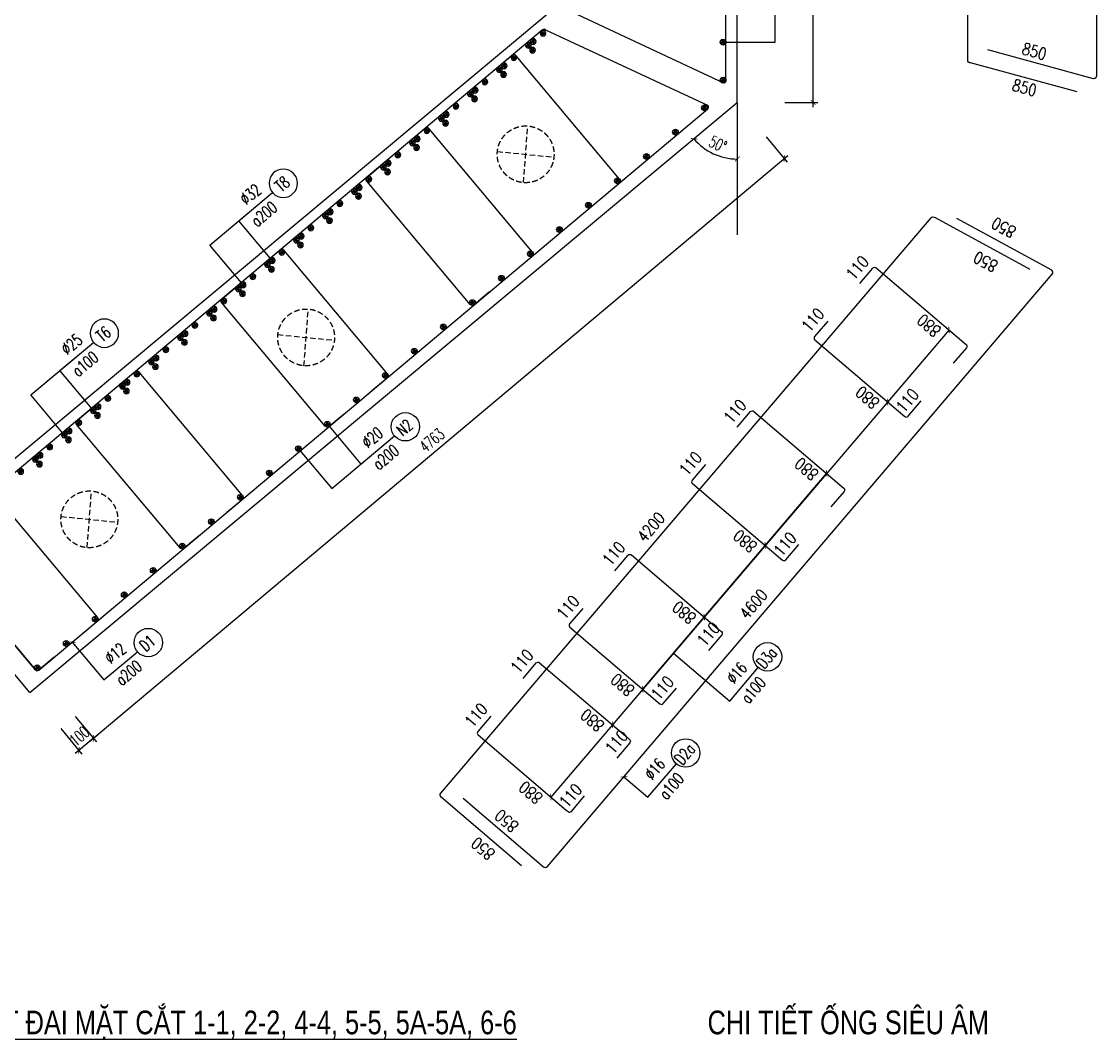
# Model space of a CAD drawing. Header units: millimetres. Extents: x -143483 to 1166745, y -1448440 to -1202244.
# Drawn here: x 879712 to 902421, y -1249459 to -1227956 of the extents above; entities that cross this region are included whole.
import ezdxf
from ezdxf.enums import TextEntityAlignment as Align

# ---------------------------------------------------------------- set-up
doc = ezdxf.new("R2010")
doc.units = ezdxf.units.MM
doc.header["$LTSCALE"] = 30
doc.header["$PDMODE"] = 3
doc.linetypes.add('DASHED', pattern=[19.05, 12.7, -6.35])
doc.layers.get('0').update_dxf_attribs({"lineweight": 9})
doc.layers.get('Defpoints').update_dxf_attribs({"lineweight": 9})
for name, color, linetype in [('ccu11-Cotthep', 9, 'Continuous'), ('ccu11-Dim', 8, 'Continuous'), ('ccu11-Text', 31, 'Continuous'), ('ccu11-Thay', 7, 'Continuous'), ('ccu11-Thep', 4, 'Continuous'), ('ccu11-Thep doc', 4, 'Continuous'), ('ccu11-Thepdai', 6, 'Continuous'), ('Xref_ST_MBDV Cot vach 30.7.2022$0$Xref_ST_MBDV Cot vach 30.7.2022|Xref_ST_MBDV Cot vach 30.7.2022|Xref_ST_MBDV Cot vach 30.7.2022|Xref_ST_MBDV Cot vach 30.7.2022|ccu12-Thay', 7, 'Continuous')]:
    doc.layers.add(name, color=color, linetype=linetype)
doc.layers.add('ccu11-Khuat', color=9, linetype='DASHED', lineweight=30)
doc.layers.add('Vicom_thep doc', color=1, linetype='Continuous', lineweight=35)
doc.styles.add('ccu11-dim', font='vnsimli.shx', dxfattribs={"width": 0.65, "bigfont": 'bigfont.shx'})
doc.styles.add('ccu11-VnAvH-B', font='VHAVANB.TTF')
doc.styles.add('ccu11-vnsimli', font='vnsimli.shx', dxfattribs={"width": 0.8, "bigfont": 'vns.shx'})
doc.styles.add('ccu11-vnsimple', font='vnsimple.shx', dxfattribs={"bigfont": 'bigfont.shx'})
doc.styles.add('ccu11_simli', font='vnsimli.shx', dxfattribs={"width": 0.8})
doc.dimstyles.new('ccu11-100', dxfattribs={"dimscale": 100, "dimtxt": 2.5, "dimasz": 1, "dimexe": 1, "dimexo": 2, "dimgap": 1, "dimtad": 1, "dimdec": 0, "dimdsep": 46, "dimtxsty": 'ccu11-dim', "dimblk": 'ARCHTICK', "dimcen": -1, "dimdle": 1, "dimclrd": 256, "dimclre": 256, "dimclrt": 3, "dimadec": 0, "dimazin": 2, "dimtfac": 0.1, "dimtdec": 0, "dimtmove": 0, "dimatfit": 1, "dimldrblk": 'ARCHTICK', "dimfxl": 0, "dimtvp": 0.833333, "dimtolj": 1, "dimtzin": 12, "dimarcsym": 0})
doc.dimstyles.new('ccu11-100x4', dxfattribs={"dimscale": 100, "dimtxt": 2.5, "dimasz": 1, "dimexe": 1, "dimexo": 2, "dimgap": 1, "dimtad": 1, "dimdec": 0, "dimlfac": 0.25, "dimdsep": 46, "dimtxsty": 'ccu11-dim', "dimblk": 'ARCHTICK', "dimcen": -1, "dimdle": 1, "dimclrd": 256, "dimclre": 256, "dimclrt": 3, "dimadec": 0, "dimazin": 2, "dimtfac": 0.1, "dimtdec": 0, "dimtmove": 0, "dimatfit": 1, "dimldrblk": 'ARCHTICK', "dimfxl": 0, "dimtvp": 0.833333, "dimtolj": 1, "dimtzin": 12, "dimarcsym": 0})

# ---------------------------------------------------------------- blocks, each defined once
blk = doc.blocks.new('MCT')
at = {"ltscale": 0.005}
for p, q in [((-0.49, 0), (0.49, 0)), ((0.35, -0.35), (-0.35, 0.35)), ((-0.35, -0.35), (0.35, 0.35)), ((0, -0.49), (0, 0.49))]:
    blk.add_line(p, q, dxfattribs=at)
blk.add_circle((0, 0), 0.492, dxfattribs=at)
blk = doc.blocks.new('*U1234')
at = {"layer": 'ccu11-Thep doc', "xscale": -121.9200000001001, "yscale": 121.9200000001001, "zscale": 121.92, "rotation": 270}
blk.add_blockref('MCT', (0, 0), dxfattribs=at)
blk = doc.blocks.new('*U1235')
at = {"layer": 'ccu11-Thep doc', "color": 0, "linetype": 'ByBlock', "lineweight": -2, "transparency": 16777216}
for p in [(0, 0), (800, 0), (1600, 0), (2400, 0), (3200, 0), (4000, 0), (4800, 0), (5600, 0), (6400, 0), (7200, 0), (8000, 0), (8800, 0), (9600, 0)]:
    blk.add_blockref('*U1234', p, dxfattribs=at)
blk = doc.blocks.new('_ARCHTICK')
at = {"color": 0, "linetype": 'ByBlock', "const_width": 0.15}
blk.add_lwpolyline([(-0.5, -0.5), (0.5, 0.5)], dxfattribs=at)
blk = doc.blocks.new('*D3155')
at = {"layer": 'ccu11-Dim', "linetype": 'ByBlock', "lineweight": -2, "ltscale": 30, "transparency": 16777216}
for p, q in [((896434, -1229767), (896434, -1219634)), ((895834, -1219734), (896534, -1219734)), ((895834, -1229667), (896534, -1229667))]:
    blk.add_line(p, q, dxfattribs=at)
at = {"layer": 'Defpoints', "color": 0, "linetype": 'ByBlock', "ltscale": 30, "transparency": 16777216}
for p in [(895634, -1219734), (896434, -1219734), (895634, -1229667)]:
    blk.add_point(p, dxfattribs=at)
at = {"layer": 'ccu11-Dim', "linetype": 'ByBlock', "lineweight": -2, "ltscale": 30, "transparency": 16777216, "xscale": 100, "yscale": 100, "zscale": 100}
for p, rotation in [((896434, -1219734), 90), ((896434, -1229667), 270)]:
    blk.add_blockref('_ARCHTICK', p, dxfattribs=dict(at, rotation=rotation))
at = {"layer": 'ccu11-Dim', "color": 3, "linetype": 'ByBlock', "ltscale": 30, "transparency": 16777216, "insert": (896209, -1224701), "char_height": 250, "attachment_point": 5, "rotation": 90, "style": 'ccu11-dim'}
blk.add_mtext('\\A1;2483', dxfattribs=at)
blk = doc.blocks.new('*D3156')
at = {"layer": 'ccu11-Dim', "lineweight": -2, "transparency": 16777216}
blk.add_arc((894833, -1229667), 1194, 219.823, 270, dxfattribs=at)
at = {"layer": 'Defpoints', "color": 0, "transparency": 16777216}
for p in [(894833, -1229667), (894833, -1229667), (894175, -1230663), (894833, -1232461), (879885, -1242132)]:
    blk.add_point(p, dxfattribs=at)
at = {"layer": 'ccu11-Dim', "lineweight": -2, "transparency": 16777216, "xscale": 100, "yscale": 100, "zscale": 100}
for p, rotation in [((893917, -1230432), 129.8229996508564), ((894833, -1230861), 359.9999999999997)]:
    blk.add_blockref('_ARCHTICK', p, dxfattribs=dict(at, rotation=rotation))
at = {"layer": 'ccu11-Dim', "color": 3, "transparency": 16777216, "insert": (894423, -1230544), "char_height": 250, "attachment_point": 5, "rotation": 334.9115, "style": 'ccu11-dim'}
blk.add_mtext('\\A1;50\\M+1818B', dxfattribs=at)
blk = doc.blocks.new('*U1238')
at = {"layer": 'ccu11-Thep doc', "xscale": -121.9200000001001, "yscale": 121.9200000001001, "zscale": 121.92, "rotation": 270}
blk.add_blockref('MCT', (0, 0), dxfattribs=at)
blk = doc.blocks.new('*U1239')
at = {"layer": 'ccu11-Thep doc', "color": 0, "linetype": 'ByBlock', "lineweight": -2, "transparency": 16777216}
for p in [(0, 0), (800, 0), (1600, 0), (2400, 0), (3200, 0), (4000, 0), (4800, 0), (5600, 0), (6400, 0), (7200, 0), (8000, 0), (8800, 0), (9600, 0), (10400, 0), (11200, 0), (12000, 0), (12800, 0), (13600, 0), (14400, 0), (15200, 0), (16000, 0), (16800, 0), (17600, 0), (18400, 0)]:
    blk.add_blockref('*U1238', p, dxfattribs=at)
blk = doc.blocks.new('*U1240')
at = {"layer": 'ccu11-Thep doc', "xscale": -121.9200000001001, "yscale": 121.9200000001001, "zscale": 121.92, "rotation": 270}
blk.add_blockref('MCT', (0, 0), dxfattribs=at)
blk = doc.blocks.new('*U1241')
at = {"layer": 'ccu11-Thep doc', "color": 0, "linetype": 'ByBlock', "lineweight": -2, "transparency": 16777216}
for p in [(0, 0), (800, 0), (1600, 0), (2400, 0), (3200, 0), (4000, 0), (4800, 0), (5600, 0), (6400, 0), (7200, 0), (8000, 0), (8800, 0), (9600, 0), (10400, 0), (11200, 0), (12000, 0), (12800, 0), (13600, 0), (14400, 0), (15200, 0), (16000, 0), (16800, 0)]:
    blk.add_blockref('*U1240', p, dxfattribs=at)
blk = doc.blocks.new('SHD')
at = {"layer": 'ccu11-Cotthep'}
blk.add_circle((300, 0), 300, dxfattribs=at)
at = {"layer": 'ccu11-Cotthep', "color": 31, "style": 'ccu11_simli', "width": 0.8}
blk.add_attdef('DK', text='', height=250, dxfattribs=at).set_placement((-101, 65), align=Align.BOTTOM_RIGHT)
blk.add_attdef('KH', text='', height=250, dxfattribs=at).set_placement((300, 0), align=Align.MIDDLE)
blk.add_attdef('KC', text='', height=250, dxfattribs=at).set_placement((-101, -142), align=Align.TOP_RIGHT)
blk = doc.blocks.new('*D3161')
at = {"layer": 'ccu11-Dim', "linetype": 'ByBlock', "lineweight": -2, "ltscale": 30, "transparency": 16777216}
for p, q in [((895440, -1230390), (895890, -1230926)), ((881156, -1243159), (895902, -1230786)), ((880847, -1242635), (881297, -1243172))]:
    blk.add_line(p, q, dxfattribs=at)
at = {"layer": 'Defpoints', "color": 0, "linetype": 'ByBlock', "ltscale": 30, "transparency": 16777216}
for p in [(895312, -1230237), (895826, -1230850), (880718, -1242482)]:
    blk.add_point(p, dxfattribs=at)
at = {"layer": 'ccu11-Dim', "linetype": 'ByBlock', "lineweight": -2, "ltscale": 30, "transparency": 16777216, "xscale": 100, "yscale": 100, "zscale": 100}
for p, rotation in [((895826, -1230850), 40.00000000202519), ((881232, -1243095), 220.0000000020252)]:
    blk.add_blockref('_ARCHTICK', p, dxfattribs=dict(at, rotation=rotation))
at = {"layer": 'ccu11-Dim', "color": 3, "linetype": 'ByBlock', "ltscale": 30, "transparency": 16777216, "insert": (888384, -1236800), "char_height": 250, "attachment_point": 5, "rotation": 40, "style": 'ccu11-dim'}
blk.add_mtext('\\A1;4763', dxfattribs=at)
blk = doc.blocks.new('*D3162')
at = {"layer": 'ccu11-Dim', "linetype": 'ByBlock', "lineweight": -2, "ltscale": 30, "transparency": 16777216}
for p, q in [((880847, -1242635), (881297, -1243172)), ((880540, -1242893), (880990, -1243429)), ((881232, -1243095), (880926, -1243352)), ((881232, -1243095), (881309, -1243031)), ((880926, -1243352), (880849, -1243416))]:
    blk.add_line(p, q, dxfattribs=at)
at = {"layer": 'Defpoints', "color": 0, "linetype": 'ByBlock', "ltscale": 30, "transparency": 16777216}
for p in [(880718, -1242482), (880412, -1242739), (880926, -1243352)]:
    blk.add_point(p, dxfattribs=at)
at = {"layer": 'ccu11-Dim', "linetype": 'ByBlock', "lineweight": -2, "ltscale": 30, "transparency": 16777216, "xscale": 100, "yscale": 100, "zscale": 100}
for p, rotation in [((881232, -1243095), 220.0000000020252), ((880926, -1243352), 40.00000000202519)]:
    blk.add_blockref('_ARCHTICK', p, dxfattribs=dict(at, rotation=rotation))
at = {"layer": 'ccu11-Dim', "color": 3, "linetype": 'ByBlock', "ltscale": 30, "transparency": 16777216, "insert": (880935, -1243051), "char_height": 250, "attachment_point": 5, "rotation": 40, "style": 'ccu11-dim'}
blk.add_mtext('\\A1;100', dxfattribs=at)
blk = doc.blocks.new('ccu11_block_thep')
at = {"layer": 'ccu11-Thep', "color": 3}
for p, q in [((-0.4, 0), (0.4, 0)), ((-0.28, 0.28), (0.28, -0.28)), ((0.28, 0.28), (-0.28, -0.28)), ((0, 0.4), (0, -0.4))]:
    blk.add_line(p, q, dxfattribs=at)
at = {"layer": 'ccu11-Thep', "color": 1, "const_width": 0.0667}
blk.add_lwpolyline([(-0.4, 0, 1), (0.4, 0, 1), (-0.4, 0, 1)], format="xyb", dxfattribs=at)
at = {"layer": 'ccu11-Thep', "color": 1}
blk.add_circle((0, 0), 0.4, dxfattribs=at)
blk = doc.blocks.new('*U1589')
at = {"layer": 'Vicom_thep doc', "xscale": -150, "yscale": 150, "zscale": 150, "rotation": 180}
blk.add_blockref('ccu11_block_thep', (0, 0), dxfattribs=at)
blk = doc.blocks.new('*U1590')
at = {"layer": 'ccu11-Thep doc', "color": 0, "linetype": 'ByBlock', "lineweight": -2, "transparency": 16777216}
for p in [(0, 0), (800, 0), (1600, 0), (2400, 0), (3200, 0), (4000, 0), (4800, 0), (5600, 0), (6400, 0), (7200, 0), (8000, 0), (8800, 0), (9600, 0), (10400, 0), (11200, 0), (12000, 0), (12800, 0), (13600, 0), (14400, 0), (15200, 0), (16000, 0)]:
    blk.add_blockref('*U1589', p, dxfattribs=at)
blk = doc.blocks.new('*U1591')
at = {"layer": 'Vicom_thep doc', "xscale": -150, "yscale": 150, "zscale": 150, "rotation": 180}
blk.add_blockref('ccu11_block_thep', (0, 0), dxfattribs=at)
blk = doc.blocks.new('*U1592')
at = {"layer": 'ccu11-Thep doc', "color": 0, "linetype": 'ByBlock', "lineweight": -2, "transparency": 16777216}
for p in [(0, 0), (800, 0), (1600, 0), (2400, 0), (3200, 0), (4000, 0), (4800, 0), (5600, 0), (6400, 0), (7200, 0), (8000, 0), (8800, 0), (9600, 0), (10400, 0), (11200, 0), (12000, 0), (12800, 0), (13600, 0), (14400, 0), (15200, 0), (16000, 0)]:
    blk.add_blockref('*U1591', p, dxfattribs=at)
blk = doc.blocks.new('*U1605')
at = {"layer": 'Vicom_thep doc', "xscale": -150, "yscale": 150, "zscale": 150, "rotation": 180}
blk.add_blockref('ccu11_block_thep', (0, 0), dxfattribs=at)
blk = doc.blocks.new('*U1606')
at = {"layer": 'ccu11-Thep doc', "color": 0, "linetype": 'ByBlock', "lineweight": -2, "transparency": 16777216}
for p in [(0, 0), (800, 0), (1600, 0), (2400, 0), (3200, 0), (4000, 0), (4800, 0), (5600, 0), (6400, 0), (7200, 0), (8000, 0), (8800, 0), (9600, 0), (10400, 0), (11200, 0), (12000, 0), (12800, 0), (13600, 0), (14400, 0), (15200, 0), (16000, 0)]:
    blk.add_blockref('*U1605', p, dxfattribs=at)

msp = doc.modelspace()

# ---------------------------------------------------------------- linework, layer by layer
at = {"layer": 'ccu11-Dim'}
msp.add_lwpolyline([(894833.38, -1229667.12), (894833.38, -1232461.1)], dxfattribs=at)
at = {"layer": 'ccu11-Khuat', "ltscale": 0.3}
for p, q in [((890316.99, -1231359.99), (890407.15, -1230163.39)), ((889765.03, -1230702.19), (890959.11, -1230821.19)), ((885679.68, -1235227.47), (885769.84, -1234030.86)), ((885127.71, -1234569.66), (886321.8, -1234688.66)), ((881100.33, -1239069.99), (881190.49, -1237873.38)), ((880548.37, -1238412.19), (881742.46, -1238531.19))]:
    msp.add_line(p, q, dxfattribs=at)
for centre in [(890362.07, -1230761.69), (885724.76, -1234629.16), (881145.41, -1238471.69)]:
    msp.add_circle(centre, 600, dxfattribs=at)
at = {"layer": 'ccu11-Thay'}
msp.add_line((879885, -1242131.81), (879078.08, -1241164.09), dxfattribs=at)
at = {"layer": 'ccu11-Thepdai'}
for points in [[(902010.85, -1229445.04), (899761.33, -1228831.75, -0.41421356), (899701.33, -1228771.75), (899701.33, -1219528.22, -0.65283078), (899785.14, -1219491.39), (902102.33, -1220452.3, -0.30093739), (902166.4, -1220564.06), (902166.4, -1221277.05)], [(899955.07, -1221277.05), (899955.07, -1220556.58, -0.26628921), (900019.14, -1220444.82), (902338.65, -1219491.36, -0.64209887), (902421.33, -1219529.2), (902421.33, -1229104.75, -0.41421356), (902361.33, -1229164.75), (900127.35, -1228551.47)], [(894593.38, -1221522.44), (894593.38, -1220801.97, 0.23620228), (894500.63, -1220690.21), (891153.88, -1219536.33, 0.5204497), (891073.38, -1219592.72), (891073.38, -1227604.24, 0.41421356), (891123.38, -1227654.24), (894543.38, -1229254.24, 0.41421356), (894593.38, -1229204.24), (894593.38, -1219592.72, 0.5204497), (894512.88, -1219536.33), (891166.13, -1220690.21, 0.23620228), (891073.38, -1220801.97), (891073.38, -1221522.44)], [(890719.16, -1228132.54), (877820.5, -1238955.8, 0.41421356), (877813.11, -1239040.33), (880005.01, -1241652.54, 0.41421356), (880075.45, -1241658.7), (894207.44, -1229800.56, 0.41421356), (894213.6, -1229730.12), (890789.6, -1228138.7, 0.41421356), (890719.16, -1228132.54)], [(892018.09, -1231637.64), (892339.82, -1231367.67, 0.41421356), (892347.22, -1231283.14), (890161.74, -1228678.59, 0.41421356), (890077.21, -1228671.2), (889755.47, -1228941.17)], [(890179.58, -1233180.33), (890501.32, -1232910.36, 0.41421356), (890508.71, -1232825.83), (888323.24, -1230221.28, 0.41421356), (888238.71, -1230213.89), (887916.97, -1230483.86)], [(889597.39, -1233668.85), (889275.65, -1233938.82, -0.41421356), (889191.12, -1233931.43), (887005.64, -1231326.88, -0.41421356), (887013.03, -1231242.35), (887334.77, -1230972.38)], [(890275.88, -1245788.13), (888575.77, -1244338.9, -0.41421356), (888569.03, -1244254.31), (898925.67, -1232104.84, -0.41421356), (899010.26, -1232098.1), (901014.8, -1233190.2)], [(889039.21, -1244359.45), (890739.32, -1245808.69, 0.41421356), (890823.9, -1245801.95), (901485.05, -1233295.25, 0.41421356), (901478.32, -1233210.67), (899473.77, -1232118.57)], [(887115.4, -1235751.48), (887437.14, -1235481.51, 0.41421356), (887444.54, -1235396.98), (885259.06, -1232792.43, 0.41421356), (885174.53, -1232785.04), (884852.79, -1233055.01)], [(886533.21, -1236240), (886211.47, -1236509.97, -0.41421356), (886126.94, -1236502.58), (883941.46, -1233898.03, -0.41421356), (883948.86, -1233813.5), (884270.6, -1233543.53)], [(884051.22, -1238322.64), (884372.96, -1238052.66, 0.41421356), (884380.36, -1237968.13), (882194.88, -1235363.58, 0.41421356), (882110.35, -1235356.19), (881788.61, -1235626.16)], [(883469.03, -1238811.15), (883147.29, -1239081.12, -0.41421356), (883062.76, -1239073.73), (880877.28, -1236469.18, -0.41421356), (880884.68, -1236384.65), (881206.42, -1236114.68)], [(880987.05, -1240893.79), (881308.78, -1240623.81, 0.41421356), (881316.18, -1240539.28), (879130.7, -1237934.73, 0.41421356), (879046.17, -1237927.34), (878724.43, -1238197.31)], [(880404.85, -1241382.3), (880083.11, -1241652.27, -0.41421356), (879998.58, -1241644.88), (877813.11, -1239040.33, -0.41421356), (877820.5, -1238955.8), (878142.24, -1238685.83)]]:
    msp.add_lwpolyline(points, format="xyb", dxfattribs=at)
at = {"layer": 'ccu11-Thepdai', "flags": 128}
for points in [[(897418.44, -1233491.86), (897697.39, -1233164.62, -0.38911631), (897767.88, -1233159), (899628.4, -1234744.98), (899668.2, -1234778.91, -0.38911631), (899673.82, -1234849.39), (899394.87, -1235176.63)], [(896743.55, -1234283.57), (896464.6, -1234610.81, 0.38911631), (896470.22, -1234681.3), (898330.74, -1236267.28), (898370.54, -1236301.21, 0.38911631), (898441.03, -1236295.59), (898719.98, -1235968.35)], [(894833.62, -1236524.13), (895112.57, -1236196.89, -0.38911631), (895183.06, -1236191.27), (897043.59, -1237777.25), (897083.39, -1237811.18, -0.38911631), (897089, -1237881.67), (896810.05, -1238208.91)], [(894158.73, -1237315.85), (893879.78, -1237643.09, 0.38911631), (893885.4, -1237713.57), (895745.92, -1239299.55), (895785.72, -1239333.48, 0.38911631), (895856.21, -1239327.86), (896135.16, -1239000.62)], [(892248.8, -1239556.4), (892527.76, -1239229.16, -0.38911631), (892598.24, -1239223.55), (894458.77, -1240809.53), (894498.57, -1240843.45, -0.38911631), (894504.18, -1240913.94), (894225.23, -1241241.18)], [(891570, -1240352.72), (891291.05, -1240679.96, 0.38911631), (891296.66, -1240750.44), (893157.19, -1242336.42), (893196.99, -1242370.35, 0.38911631), (893267.47, -1242364.74), (893546.42, -1242037.49)], [(890308.79, -1241832.25), (890587.74, -1241505.01, -0.38911631), (890658.23, -1241499.39), (892518.76, -1243085.37), (892558.56, -1243119.3, -0.38911631), (892564.17, -1243189.79), (892285.22, -1243517.03)], [(889629.98, -1242628.56), (889351.03, -1242955.8, 0.38911631), (889356.65, -1243026.29), (891217.17, -1244612.27), (891256.97, -1244646.2, 0.38911631), (891327.46, -1244640.58), (891606.41, -1244313.34)]]:
    msp.add_lwpolyline(points, format="xyb", dxfattribs=at)
at = {"layer": 'Xref_ST_MBDV Cot vach 30.7.2022$0$Xref_ST_MBDV Cot vach 30.7.2022|Xref_ST_MBDV Cot vach 30.7.2022|Xref_ST_MBDV Cot vach 30.7.2022|Xref_ST_MBDV Cot vach 30.7.2022|ccu12-Thay', "ltscale": 10}
for p, q in [((894833.38, -1229667.12), (894833.38, -1218574.24)), ((890833.38, -1227794.36), (877323.33, -1239059.7)), ((879885, -1242131.81), (894833.38, -1229667.12))]:
    msp.add_line(p, q, dxfattribs=at)

# ---------------------------------------------------------------- block references
at = {"layer": 'ccu11-Cotthep'}
ref = msp.add_blockref('SHD', (885011.8, -1231566.43), dxfattribs=dict(at, xscale=-1, rotation=220))
ref.add_attrib('KH', 'T8', dxfattribs={"color": 31, "height": 250, "rotation": 40, "style": 'ccu11-vnsimple', "width": 0.7}).set_placement((885222.46, -1231389.66), align=Align.MIDDLE_CENTER)
ref.add_attrib('KC', 'a200', dxfattribs={"color": 31, "height": 250, "rotation": 40, "style": 'ccu11-vnsimple', "width": 0.7}).set_placement((884754.51, -1231926.56), align=Align.TOP_CENTER)
ref.add_attrib('DK', '`32', dxfattribs={"color": 31, "height": 250, "rotation": 40, "style": 'ccu11-vnsimple', "width": 0.7}).set_placement((884677.34, -1231760.23), align=Align.BOTTOM_CENTER)
ref = msp.add_blockref('SHD', (881234.02, -1234733.42), dxfattribs=dict(at, xscale=-1, rotation=220))
ref.add_attrib('KH', 'T6', dxfattribs={"color": 31, "height": 250, "rotation": 40, "style": 'ccu11-vnsimple', "width": 0.7}).set_placement((881444.69, -1234556.66), align=Align.MIDDLE_CENTER)
ref.add_attrib('KC', 'a100', dxfattribs={"color": 31, "height": 250, "rotation": 40, "style": 'ccu11-vnsimple', "width": 0.7}).set_placement((880976.73, -1235093.55), align=Align.TOP_CENTER)
ref.add_attrib('DK', '`25', dxfattribs={"color": 31, "height": 250, "rotation": 40, "style": 'ccu11-vnsimple', "width": 0.7}).set_placement((880899.56, -1234927.22), align=Align.BOTTOM_CENTER)
at = {"layer": 'ccu11-Cotthep', "rotation": 229.5545421828176}
for p, xscale, yscale, zscale in [((898007.76, -1235991.96), 100, 100, 100), ((896720.61, -1237501.93), 100, 100, 100), ((895422.94, -1239024.23), 99.99999999999999, 99.99999999999999, 99.99999999999999), ((894135.79, -1240534.21), 99.99999999999999, 99.99999999999999, 99.99999999999999), ((892834.21, -1242061.1), 99.99999999999999, 99.99999999999999, 99.99999999999999), ((892195.78, -1242810.05), 99.99999999999999, 99.99999999999999, 99.99999999999999), ((890894.19, -1244336.95), 99.99999999999999, 99.99999999999999, 99.99999999999999)]:
    msp.add_blockref('_ARCHTICK', p, dxfattribs=dict(at, xscale=xscale, yscale=yscale, zscale=zscale))
at = {"layer": 'ccu11-Cotthep'}
ref = msp.add_blockref('SHD', (887591.85, -1236709.78), dxfattribs=dict(at, rotation=39.99999999999969))
ref.add_attrib('KH', 'N2', dxfattribs={"color": 31, "height": 250, "rotation": 40, "style": 'ccu11-vnsimple', "width": 0.7}).set_placement((887802.52, -1236533.02), align=Align.MIDDLE_CENTER)
ref.add_attrib('KC', 'a200', dxfattribs={"color": 31, "height": 250, "rotation": 40, "style": 'ccu11-vnsimple', "width": 0.7}).set_placement((887327.82, -1237061.87), align=Align.TOP_CENTER)
ref.add_attrib('DK', '`20', dxfattribs={"color": 31, "height": 250, "rotation": 40, "style": 'ccu11-vnsimple', "width": 0.7}).set_placement((887251.95, -1236897.09), align=Align.BOTTOM_CENTER)
ref = msp.add_blockref('SHD', (882160.35, -1241267.35), dxfattribs=dict(at, rotation=39.99999999996056))
ref.add_attrib('KH', 'D1', dxfattribs={"color": 31, "height": 250, "rotation": 40, "style": 'ccu11-vnsimple', "width": 0.7}).set_placement((882371.02, -1241090.59), align=Align.MIDDLE_CENTER)
ref.add_attrib('KC', 'a200', dxfattribs={"color": 31, "height": 250, "rotation": 40, "style": 'ccu11-vnsimple', "width": 0.7}).set_placement((881896.32, -1241619.44), align=Align.TOP_CENTER)
ref.add_attrib('DK', '`12', dxfattribs={"color": 31, "height": 250, "rotation": 40, "style": 'ccu11-vnsimple', "width": 0.7}).set_placement((881820.45, -1241454.66), align=Align.BOTTOM_CENTER)
ref = msp.add_blockref('SHD', (895277.1, -1241604.43), dxfattribs=dict(at, rotation=49.55454218281044))
ref.add_attrib('KH', 'D3a', dxfattribs={"color": 31, "height": 250, "rotation": 49.554542, "style": 'ccu11-vnsimple', "width": 0.7}).set_placement((895455.5, -1241395.15), align=Align.MIDDLE_CENTER)
ref.add_attrib('KC', 'a100', dxfattribs={"color": 31, "height": 250, "rotation": 49.554542, "style": 'ccu11-vnsimple', "width": 0.7}).set_placement((895075.17, -1241995.46), align=Align.TOP_CENTER)
ref.add_attrib('DK', '`16', dxfattribs={"color": 31, "height": 250, "rotation": 49.554542, "style": 'ccu11-vnsimple', "width": 0.7}).set_placement((894973, -1241845.56), align=Align.BOTTOM_CENTER)
ref = msp.add_blockref('SHD', (893546.27, -1243634.89), dxfattribs=dict(at, rotation=49.55454218281044))
ref.add_attrib('KH', 'D2a', dxfattribs={"color": 31, "height": 250, "rotation": 49.554542, "style": 'ccu11-vnsimple', "width": 0.7}).set_placement((893724.67, -1243425.6), align=Align.MIDDLE_CENTER)
ref.add_attrib('KC', 'a100', dxfattribs={"color": 31, "height": 250, "rotation": 49.554542, "style": 'ccu11-vnsimple', "width": 0.7}).set_placement((893344.34, -1244025.92), align=Align.TOP_CENTER)
ref.add_attrib('DK', '`16', dxfattribs={"color": 31, "height": 250, "rotation": 49.554542, "style": 'ccu11-vnsimple', "width": 0.7}).set_placement((893242.17, -1243876.02), align=Align.BOTTOM_CENTER)
at = {"layer": 'ccu11-Thep doc', "xscale": -1}
for name, p, rotation in [('*U1235', (894533.38, -1229194.24), 270), ('*U1239', (880044.55, -1241606.31), 220)]:
    msp.add_blockref(name, p, dxfattribs=dict(at, rotation=rotation))
at = {"layer": 'ccu11-Thep doc'}
for name, p, rotation in [('*U1241', (877859.07, -1239001.76), 40.00000000000002), ('*U1606', (890522.96, -1228378.43), 219.9999999999999), ('*U1590', (890422.2, -1228460.04), 219.9999999999999), ('*U1592', (890508.29, -1228562.65), 219.9999999999999)]:
    msp.add_blockref(name, p, dxfattribs=dict(at, rotation=rotation))

# ---------------------------------------------------------------- texts
at = {"layer": 'ccu11-Text', "style": 'ccu11-vnsimli', "width": 0.8}
for s, rotation, p in [('850', 344.774222, (900828.35, -1228640.85)), ('850', 344.774222, (900619.49, -1229408.22)), ('850', 152.052663, (900744.72, -1232319.03)), ('850', 152.052663, (900361.63, -1233041.13)), ('110', 49.554542, (897298.3, -1233433.76)), ('110', 49.554542, (896358.25, -1234536.53)), ('880', 139.554542, (899155.91, -1234448.69)), ('880', 139.554542, (897858.25, -1235970.99)), ('110', 49.554542, (898354.72, -1236238.39)), ('110', 49.554542, (894713.48, -1236466.04)), ('110', 49.554542, (893773.44, -1237568.81)), ('880', 139.554542, (896571.09, -1237480.97)), ('4200', 49.554542, (892882.01, -1238978.94)), ('880', 139.554542, (895273.43, -1239003.27)), ('110', 49.554542, (895769.9, -1239270.67)), ('110', 49.554542, (892153.37, -1239469.32)), ('110', 49.554542, (891184.7, -1240605.68)), ('4600', 49.554542, (895048.84, -1240601.86)), ('880', 139.554542, (893986.28, -1240513.24)), ('110', 49.554542, (894149.84, -1241171.18)), ('110', 49.554542, (890213.36, -1241745.16)), ('880', 139.554542, (892684.69, -1242040.14)), ('110', 49.554542, (893181.17, -1242307.54)), ('110', 49.554542, (889244.69, -1242881.52)), ('880', 139.554542, (892046.26, -1242789.09)), ('110', 49.554542, (892209.83, -1243447.02)), ('880', 139.554542, (890744.68, -1244315.98)), ('110', 49.554542, (891241.15, -1244583.38)), ('850', 139.554542, (890235.23, -1244913.63)), ('850', 139.554542, (889736.88, -1245498.25))]:
    msp.add_text(s, height=250, rotation=rotation, dxfattribs=at).set_placement(p)
at = {"layer": 'ccu11-Text', "color": 6, "style": 'ccu11-VnAvH-B', "width": 0.8}
msp.add_text('%%ucÊu t¹o cèt ®ai mÆt c¾t 1-1, 2-2, 4-4, 5-5, 5a-5a, 6-6', height=500, dxfattribs=at).set_placement((883085.04, -1249348.42), align=Align.CENTER)
at = {"layer": 'ccu11-Text', "style": 'ccu11-VnAvH-B', "width": 0.8}
msp.add_text('chi tiÕt èng siªu ©m', height=500, dxfattribs=at).set_placement((897177.18, -1249348.42), align=Align.CENTER)

# ---------------------------------------------------------------- dimensions: what is measured, and where the dimension line sits
at = {"layer": 'ccu11-Dim', "linetype": 'ByBlock', "ltscale": 30}
dim = msp.add_linear_dim(base=(896433.74, -1219734.24), p1=(895633.74, -1229667.12), p2=(895633.74, -1219734.24), angle=90, dimstyle='ccu11-100x4', dxfattribs=at)
dim.commit()
dim.dimension.update_dxf_attribs({"geometry": '*D3155', "text_midpoint": (896208.74, -1224700.68)})
at = {"layer": 'ccu11-Dim'}
dim = msp.add_angular_dim_2l(base=(894175.4, -1230663.06), line1=((894833.38, -1229667.12), (894833.38, -1232461.1)), line2=((879885, -1242131.81), (894833.38, -1229667.12)), dimstyle='ccu11-100', dxfattribs=at)
dim.commit()
dim.dimension.update_dxf_attribs({"geometry": '*D3156', "text_midpoint": (894422.65, -1230544.39)})
at = {"layer": 'ccu11-Dim', "linetype": 'ByBlock', "ltscale": 30}
for base, p2, picture, middle in [((895825.76, -1230849.79), (895311.67, -1230237.12), '*D3161', (888384.47, -1236800.06)), ((880926.02, -1243352.16), (880411.79, -1242739.32), '*D3162', (880934.6, -1243051.24))]:
    dim = msp.add_linear_dim(base=base, p1=(880718.21, -1242482.21), p2=p2, angle=40, dimstyle='ccu11-100x4', override={"dimtix": 1}, dxfattribs=at)
    dim.commit()
    dim.dimension.update_dxf_attribs({"geometry": picture, "text_midpoint": middle})

# ---------------------------------------------------------------- leaders
at = {"layer": 'ccu11-Cotthep'}
for points in [[(894533.38, -1228394.24), (895633.74, -1228394.24), (895633.74, -1226665.24)], [(884394.6, -1233520.73), (883687.31, -1232677.81), (885011.8, -1231566.43)], [(885007.44, -1233006.5), (884300.14, -1232163.58), (885011.8, -1231566.43)], [(880616.83, -1236687.73), (879909.53, -1235844.8), (881234.02, -1234733.42)], [(881229.66, -1236173.5), (880522.37, -1235330.57), (881234.02, -1234733.42)], [(886172.9, -1236464.01), (886880.2, -1237306.93), (887591.85, -1236709.78)], [(885560.07, -1236978.24), (886267.36, -1237821.16), (887591.85, -1236709.78)]]:
    msp.add_leader(points, dimstyle='ccu11-100', override={"dimasz": 1.5, "dimgap": 1, "dimtad": 0, "dimldrblk": 'None', "dimfxl": 3, "dimfxlon": 1, "dimtfill": 1, "dimarcsym": 1}, dxfattribs=at)
at = {"layer": 'ccu11-Cotthep', "linetype": 'ByBlock', "ltscale": 30}
for points in [[(899305.42, -1234469.66), (890894.19, -1244336.95)], [(892834.21, -1242061.1), (896720.61, -1237501.93)], [(880779.97, -1241067.54), (881448.7, -1241864.5), (882160.35, -1241267.35)], [(892436.79, -1243909.85), (892943.6, -1244341.88), (893546.27, -1243634.89)]]:
    msp.add_leader(points, dimstyle='ccu11-100x4', dxfattribs=at)
msp.add_leader([(893485, -1241297.65), (894674.36, -1242311.51), (895277.1, -1241604.43)], dimstyle='ccu11-100x4', override={"dimldrblk": 'None'}, dxfattribs=at)

doc.saveas('drawing.dxf')
